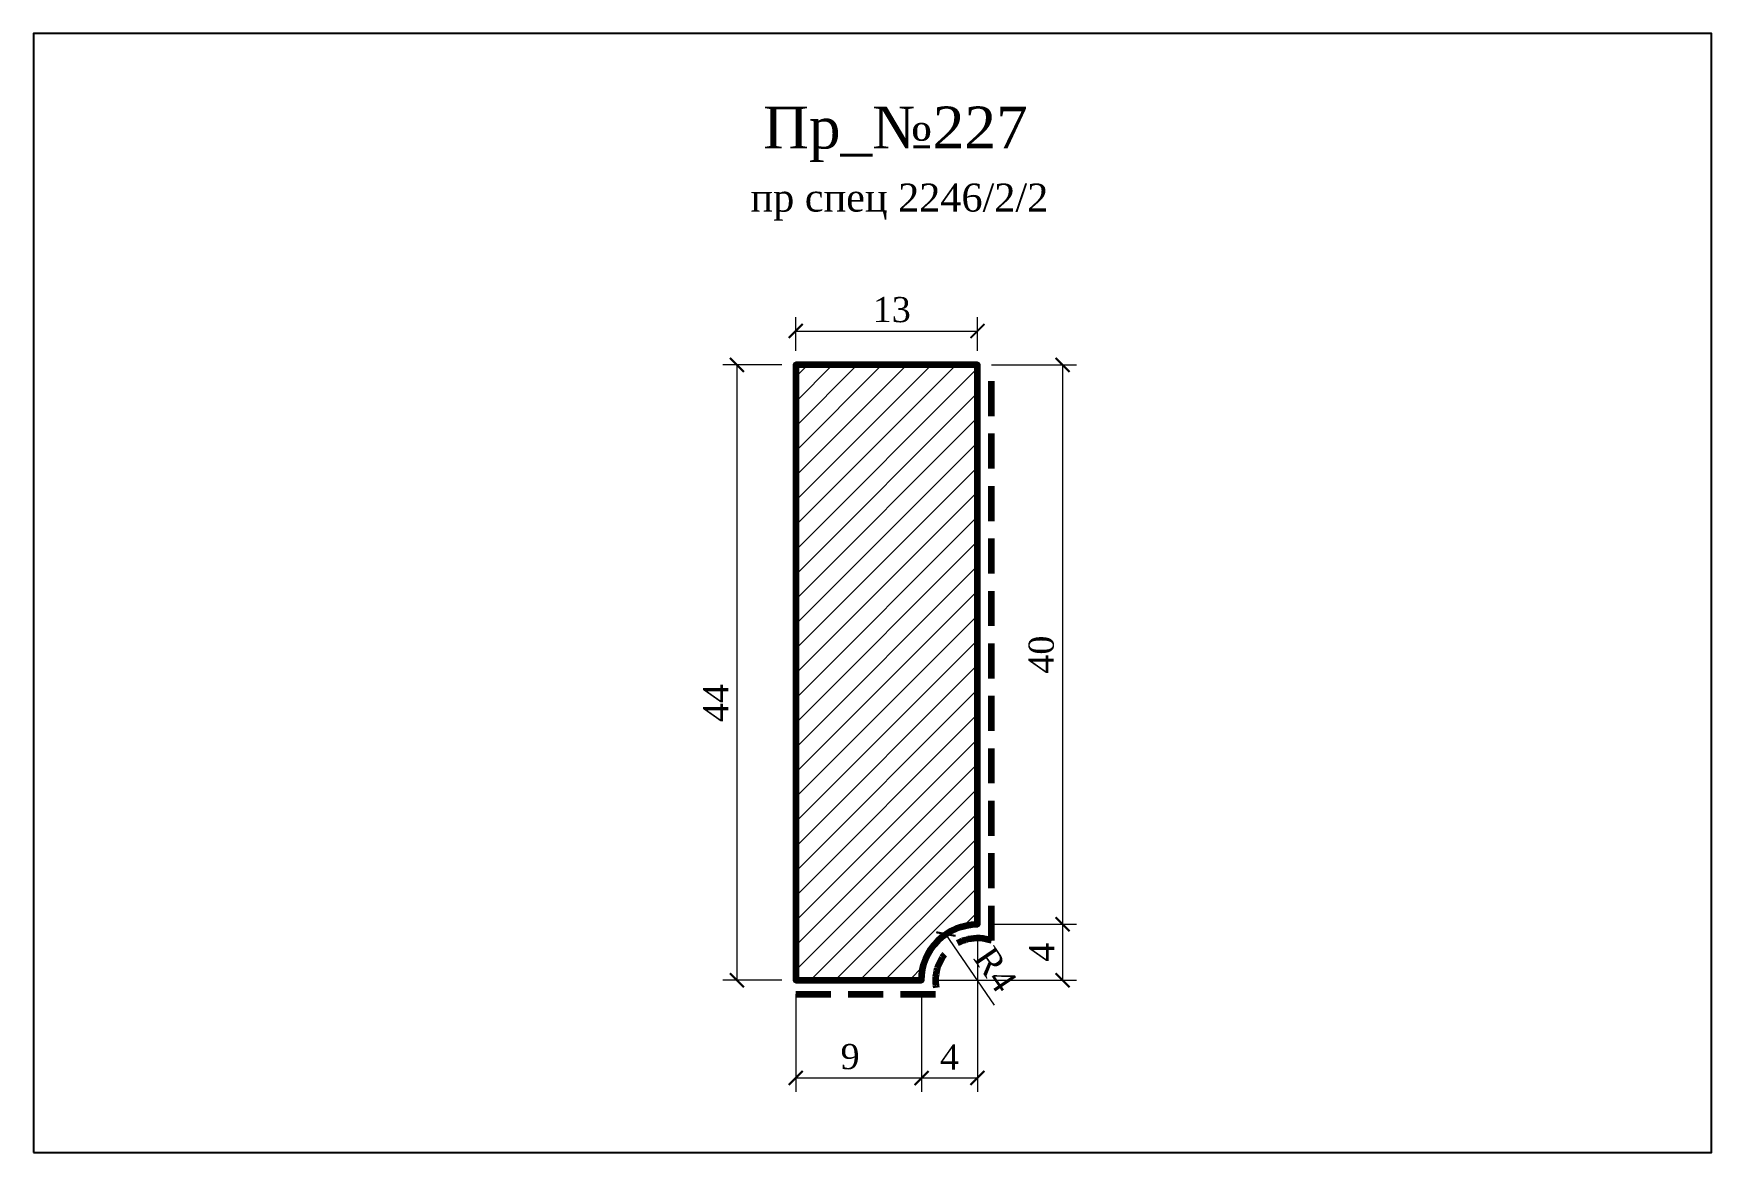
# Model space of a CAD drawing. Header units: millimetres. Extents: x 309051 to 309171, y -100179 to -100099.
import ezdxf

# ---------------------------------------------------------------- set-up
doc = ezdxf.new("R2010")
doc.units = ezdxf.units.MM
doc.header["$MEASUREMENT"] = 0
doc.linetypes.add('HIDDEN', pattern=[0.375, 0.25, -0.125])
doc.layers.add('Outside panel', color=7, linetype='Continuous', lineweight=18, true_color=0x7f5e57)
doc.layers.add('линия 15', color=7, linetype='Continuous', lineweight=15)
doc.layers.add('линия 50', color=1, linetype='Continuous', lineweight=140)
doc.styles.add('ELECT', font='times.ttf')
doc.styles.get("Standard").update_dxf_attribs({"font": 'times.ttf'})
doc.dimstyles.new('M_1', dxfattribs={"dimtxt": 1.8, "dimasz": 1, "dimexe": 1, "dimexo": 1, "dimgap": 0.6, "dimtad": 1, "dimdec": 0, "dimdsep": 46, "dimtxsty": 'Standard', "dimblk": 'ARCHTICK', "dimcen": -5, "dimclrd": 7, "dimclre": 7, "dimclrt": 7, "dimadec": 0, "dimazin": 0, "dimtfac": 1, "dimtdec": 0, "dimtmove": 0, "dimatfit": 3, "dimfxl": 1, "dimtolj": 1, "dimtzin": 0, "dimlwd": 5, "dimlwe": 5, "dimarcsym": 0})

# ---------------------------------------------------------------- blocks, each defined once
blk = doc.blocks.new('_ArchTick')
at = {"color": 0, "linetype": 'ByBlock', "const_width": 0.15}
blk.add_lwpolyline([(-0.5, -0.5), (0.5, 0.5)], dxfattribs=at)
blk = doc.blocks.new('*D7')
at = {"layer": 'Defpoints', "color": 0, "ltscale": 1000, "transparency": 16777216}
for p in [(309105.72, -100122.21), (309101.51, -100166.21), (309105.72, -100166.21)]:
    blk.add_point(p, dxfattribs=at)
at = {"layer": 'линия 15', "color": 7, "lineweight": 5, "ltscale": 1000, "transparency": 16777216}
for p, q in [((309104.72, -100122.21), (309100.51, -100122.21)), ((309101.51, -100122.21), (309101.51, -100166.21)), ((309104.72, -100166.21), (309100.51, -100166.21))]:
    blk.add_line(p, q, dxfattribs=at)
for p, rotation in [((309101.51, -100122.21), 90), ((309101.51, -100166.21), 270)]:
    blk.add_blockref('_ArchTick', p, dxfattribs=dict(at, rotation=rotation))
at = {"layer": 'линия 15', "color": 7, "ltscale": 1000, "transparency": 16777216, "insert": (309100.01, -100146.39), "char_height": 1.8, "attachment_point": 5, "rotation": 90}
blk.add_mtext('\\A1;44', dxfattribs=at)
blk = doc.blocks.new('*D6')
at = {"layer": 'Defpoints', "color": 0, "ltscale": 1000, "transparency": 16777216}
for p in [(309118.72, -100119.79), (309105.72, -100122.21), (309118.72, -100122.21)]:
    blk.add_point(p, dxfattribs=at)
at = {"layer": 'линия 15', "color": 7, "lineweight": 5, "ltscale": 1000, "transparency": 16777216}
for p, q in [((309105.72, -100121.21), (309105.72, -100118.79)), ((309118.72, -100121.21), (309118.72, -100118.79)), ((309105.72, -100119.79), (309118.72, -100119.79))]:
    blk.add_line(p, q, dxfattribs=at)
at = {"layer": 'линия 15', "color": 7, "lineweight": 5, "ltscale": 1000, "transparency": 16777216, "rotation": 180}
blk.add_blockref('_ArchTick', (309105.72, -100119.79), dxfattribs=at)
at = {"layer": 'линия 15', "color": 7, "lineweight": 5, "ltscale": 1000, "transparency": 16777216}
blk.add_blockref('_ArchTick', (309118.72, -100119.79), dxfattribs=at)
at = {"layer": 'линия 15', "color": 7, "ltscale": 1000, "transparency": 16777216, "insert": (309112.59, -100118.27), "char_height": 1.8, "attachment_point": 5}
blk.add_mtext('\\A1;13', dxfattribs=at)
blk = doc.blocks.new('*D5')
at = {"layer": 'Defpoints', "color": 0, "ltscale": 1000, "transparency": 16777216}
for p in [(309116.46, -100162.91), (309118.72, -100166.21)]:
    blk.add_point(p, dxfattribs=at)
at = {"layer": 'линия 15', "color": 7, "lineweight": 5, "ltscale": 1000, "transparency": 16777216}
blk.add_line((309119.94, -100168), (309116.46, -100162.91), dxfattribs=at)
at = {"layer": 'линия 15', "color": 7, "lineweight": 5, "ltscale": 1000, "transparency": 16777216, "rotation": 124.3351689358833}
blk.add_blockref('_ArchTick', (309116.46, -100162.91), dxfattribs=at)
at = {"layer": 'линия 15', "color": 7, "ltscale": 1000, "transparency": 16777216, "insert": (309120, -100165.43), "char_height": 1.8, "attachment_point": 5, "rotation": 304.3352}
blk.add_mtext('\\A1;R4', dxfattribs=at)
blk = doc.blocks.new('*D4')
at = {"layer": 'Defpoints', "color": 0, "ltscale": 1000, "transparency": 16777216}
for p in [(309118.72, -100162.21), (309114.72, -100166.21), (309124.81, -100166.21)]:
    blk.add_point(p, dxfattribs=at)
at = {"layer": 'линия 15', "color": 7, "lineweight": 5, "ltscale": 1000, "transparency": 16777216}
for p, q in [((309119.72, -100162.21), (309125.81, -100162.21)), ((309124.81, -100162.21), (309124.81, -100166.21)), ((309115.72, -100166.21), (309125.81, -100166.21))]:
    blk.add_line(p, q, dxfattribs=at)
for p, rotation in [((309124.81, -100162.21), 90), ((309124.81, -100166.21), 270)]:
    blk.add_blockref('_ArchTick', p, dxfattribs=dict(at, rotation=rotation))
at = {"layer": 'линия 15', "color": 7, "ltscale": 1000, "transparency": 16777216, "insert": (309123.31, -100164.21), "char_height": 1.8, "attachment_point": 5, "rotation": 90}
blk.add_mtext('\\A1;4', dxfattribs=at)
blk = doc.blocks.new('*D3')
at = {"layer": 'Defpoints', "color": 0, "ltscale": 1000, "transparency": 16777216}
for p in [(309118.72, -100122.21), (309118.72, -100162.21), (309124.81, -100162.21)]:
    blk.add_point(p, dxfattribs=at)
at = {"layer": 'линия 15', "color": 7, "lineweight": 5, "ltscale": 1000, "transparency": 16777216}
for p, q in [((309119.72, -100122.21), (309125.81, -100122.21)), ((309124.81, -100122.21), (309124.81, -100162.21)), ((309119.72, -100162.21), (309125.81, -100162.21))]:
    blk.add_line(p, q, dxfattribs=at)
for p, rotation in [((309124.81, -100122.21), 90), ((309124.81, -100162.21), 270)]:
    blk.add_blockref('_ArchTick', p, dxfattribs=dict(at, rotation=rotation))
at = {"layer": 'линия 15', "color": 7, "ltscale": 1000, "transparency": 16777216, "insert": (309123.29, -100142.93), "char_height": 1.8, "attachment_point": 5, "rotation": 90}
blk.add_mtext('\\A1;40', dxfattribs=at)
blk = doc.blocks.new('*D1')
at = {"layer": 'Defpoints', "color": 0, "ltscale": 1000, "transparency": 16777216}
for p in [(309105.72, -100166.21), (309114.72, -100166.21), (309114.72, -100173.2)]:
    blk.add_point(p, dxfattribs=at)
at = {"layer": 'линия 15', "color": 7, "lineweight": 5, "ltscale": 1000, "transparency": 16777216}
for p, q in [((309105.72, -100167.21), (309105.72, -100174.2)), ((309114.72, -100167.21), (309114.72, -100174.2)), ((309105.72, -100173.2), (309114.72, -100173.2))]:
    blk.add_line(p, q, dxfattribs=at)
at = {"layer": 'линия 15', "color": 7, "lineweight": 5, "ltscale": 1000, "transparency": 16777216, "rotation": 180}
blk.add_blockref('_ArchTick', (309105.72, -100173.2), dxfattribs=at)
at = {"layer": 'линия 15', "color": 7, "lineweight": 5, "ltscale": 1000, "transparency": 16777216}
blk.add_blockref('_ArchTick', (309114.72, -100173.2), dxfattribs=at)
at = {"layer": 'линия 15', "color": 7, "ltscale": 1000, "transparency": 16777216, "insert": (309109.61, -100171.68), "char_height": 1.8, "attachment_point": 5}
blk.add_mtext('\\A1;9', dxfattribs=at)

msp = doc.modelspace()

# ---------------------------------------------------------------- hatches: boundary and pattern name
at = {"layer": 'Outside panel', "ltscale": 1000}
h = msp.add_hatch(dxfattribs=at)
h.set_pattern_fill('ANSI31', color=256, scale=10)
h.set_pattern_definition([(45, (-180.6672, -2842.5084), (-0.8838834765, 0.8838834765), [])])
h.paths.add_polyline_path([(309118.72, -100122.21), (309105.72, -100122.21), (309105.72, -100166.21), (309114.72, -100166.21, -0.414213), (309118.72, -100162.21)])

# ---------------------------------------------------------------- linework, layer by layer
at = {"color": 6, "ltscale": 1000}
msp.add_lwpolyline([(309051.21, -100178.52), (309171.21, -100178.52), (309171.21, -100098.52), (309051.21, -100098.52)], close=True, dxfattribs=at)
at = {"layer": 'линия 50', "color": 7}
msp.add_lwpolyline([(309118.72, -100162.21), (309118.72, -100122.21), (309105.72, -100122.21), (309105.72, -100166.21), (309114.72, -100166.21, -0.414214), (309118.72, -100162.21), (309118.72, -100158.21)], format="xyb", dxfattribs=at)
at = {"layer": 'линия 50', "color": 1, "linetype": 'HIDDEN', "ltscale": 10, "true_color": 0xff0909}
msp.add_lwpolyline([(309105.72, -100167.21), (309115.89, -100167.21, -0.630602), (309119.72, -100163.38), (309119.72, -100122.21)], format="xyb", dxfattribs=at)

# ---------------------------------------------------------------- texts
at = {"color": 5, "ltscale": 1000, "style": 'ELECT'}
msp.add_text('Пр_№227', height=3, dxfattribs=at).set_placement((309103.39, -100106.74))
at = {"color": 7, "ltscale": 1000, "style": 'ELECT'}
msp.add_text('пр спец 2246/2/2', height=2, dxfattribs=at).set_placement((309102.49, -100111.25))

# ---------------------------------------------------------------- dimensions: what is measured, and where the dimension line sits
at = {"layer": 'линия 15', "color": 1, "ltscale": 1000, "true_color": 0xff0909}
for base, p1, p2, picture, middle in [((309118.72, -100119.79), (309105.72, -100122.21), (309118.72, -100122.21), '*D6', (309112.59, -100119.79)), ((309114.72, -100173.2), (309105.72, -100166.21), (309114.72, -100166.21), '*D1', (309109.61, -100173.2))]:
    dim = msp.add_linear_dim(base=base, p1=p1, p2=p2, dimstyle='M_1', dxfattribs=at)
    dim.commit()
    dim.dimension.update_dxf_attribs({"geometry": picture, "text_midpoint": middle, "dimtype": 128})
for base, p1, p2, picture, middle in [((309101.51, -100166.21), (309105.72, -100122.21), (309105.72, -100166.21), '*D7', (309101.51, -100146.39)), ((309124.81, -100162.21), (309118.72, -100122.21), (309118.72, -100162.21), '*D3', (309124.81, -100142.93))]:
    dim = msp.add_linear_dim(base=base, p1=p1, p2=p2, angle=90, dimstyle='M_1', dxfattribs=at)
    dim.commit()
    dim.dimension.update_dxf_attribs({"geometry": picture, "text_midpoint": middle, "dimtype": 128})
msp.add_linear_dim(base=(309118.72, -100173.2), p1=(309114.72, -100166.21), p2=(309118.72, -100162.21), dimstyle='M_1', dxfattribs=at).render()
dim = msp.add_linear_dim(base=(309124.81, -100166.21), p1=(309118.72, -100162.21), p2=(309114.72, -100166.21), angle=90, dimstyle='M_1', dxfattribs=at)
dim.commit()
dim.dimension.update_dxf_attribs({"geometry": '*D4', "text_midpoint": (309123.31, -100164.21)})
dim = msp.add_radius_dim(center=(309118.72, -100166.21), mpoint=(309116.46, -100162.91), dimstyle='M_1', dxfattribs=at)
dim.commit()
dim.dimension.update_dxf_attribs({"geometry": '*D5', "text_midpoint": (309118.76, -100166.28), "dimtype": 132})

doc.saveas('drawing.dxf')
